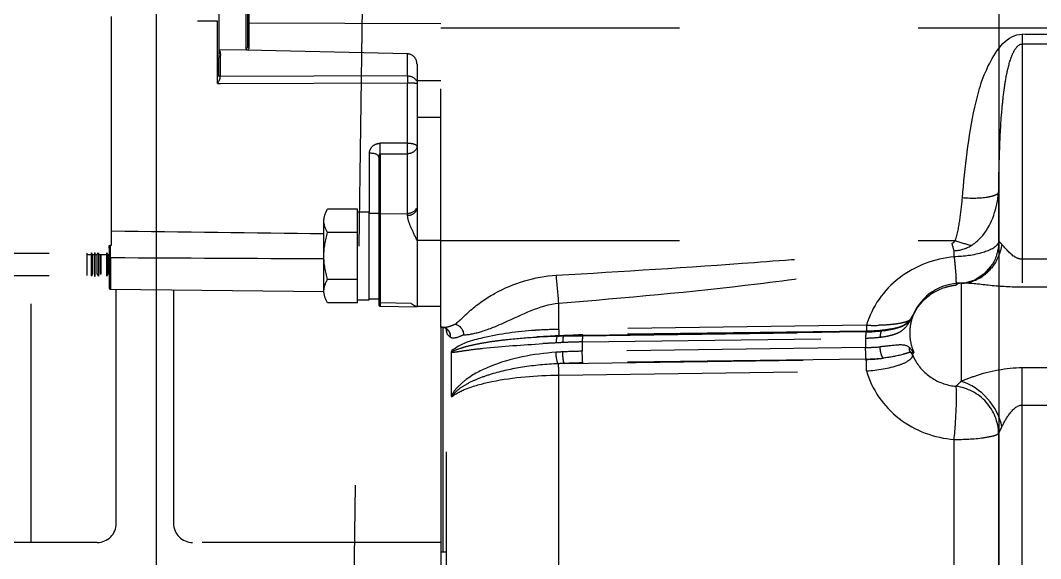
# Model space of a CAD drawing. Header units: millimetres. Extents: x 17886 to 18265, y -8727 to -7321.
# Drawn here: x 17938.202 to 17940.339, y -8659.116 to -8657.989 of the extents above; entities that cross this region are included whole.
import ezdxf

# ---------------------------------------------------------------- set-up
doc = ezdxf.new("R2010")
doc.units = ezdxf.units.MM
doc.linetypes.add('EPL_DASH', pattern=[1, 0.5, -0.5])
doc.layers.add('09__COSM', color=7, linetype='Continuous')
doc.layers.add('3884027_DKREDXF_CONTINUOUS_LINE', color=7, linetype='Continuous')
doc.layers.add('CRTANJE', color=4, linetype='Continuous', lineweight=30)

msp = doc.modelspace()

# ---------------------------------------------------------------- linework, layer by layer
at = {"color": 6}
msp.add_lwpolyline([(17930.85199, -8646.50357), (17940.25199, -8646.50357), (17940.25199, -8663.90357), (17930.85199, -8663.90357)], close=True, dxfattribs=at)
at = {"layer": '09__COSM', "color": 2, "linetype": 'EPL_DASH'}
msp.add_line((17938.89657, -8659.4622), (17938.94041, -8656.54294), dxfattribs=at)
at = {"layer": '3884027_DKREDXF_CONTINUOUS_LINE', "color": 6, "linetype": 'EPL_DASH'}
for p, q in [((17939.08297, -8658.63255), (17939.08297, -8656.32057)), ((17938.67777, -8657.92451), (17938.67777, -8658.04566)), ((17938.61797, -8657.93417), (17938.61797, -8658.06701)), ((17938.6748, -8658.04796), (17938.6748, -8657.92681)), ((17938.39297, -8658.46018), (17938.39297, -8657.98105)), ((17939.08297, -8657.99671), (17938.68072, -8657.99489)), ((17939.08297, -8658.00493), (17940.40297, -8658.00493)), ((17938.67683, -8658.05122), (17938.61797, -8658.05073)), ((17939.01314, -8658.05929), (17938.67625, -8658.05148)), ((17940.30081, -8658.03855), (17940.30081, -8658.54798)), ((17939.01314, -8658.10529), (17939.01314, -8658.05929)), ((17939.03297, -8658.08083), (17939.03297, -8658.38268)), ((17938.62094, -8658.10428), (17938.62094, -8658.10658)), ((17939.01314, -8658.10529), (17938.62094, -8658.10658)), ((17939.03297, -8658.11504), (17939.08297, -8658.11527)), ((17938.615, -8658.12148), (17938.61799, -8658.12147)), ((17938.61799, -8658.12147), (17938.62098, -8658.12146)), ((17938.62098, -8658.12146), (17939.01332, -8658.12017)), ((17939.01332, -8658.24619), (17939.01332, -8658.1202)), ((17939.04964, -8658.19238), (17939.03297, -8658.1923)), ((17939.08297, -8658.19253), (17939.04964, -8658.19238)), ((17939.01332, -8658.24619), (17938.95592, -8658.24647)), ((17938.93332, -8658.39057), (17938.93332, -8658.26749)), ((17938.95297, -8658.27557), (17938.95297, -8658.5846)), ((17938.95592, -8658.26875), (17939.01332, -8658.26844)), ((17938.95592, -8658.26875), (17938.95592, -8658.58761)), ((17939.01332, -8658.39727), (17939.01332, -8658.26844)), ((17940.25153, -8658.35001), (17940.25153, -8658.45401)), ((17938.90797, -8658.38442), (17938.84556, -8658.38442)), ((17938.90797, -8658.43157), (17938.90797, -8658.39057)), ((17938.93297, -8658.39057), (17938.90797, -8658.39057)), ((17938.93297, -8658.39257), (17938.95297, -8658.39257)), ((17938.95444, -8658.39442), (17938.95592, -8658.3941)), ((17938.95592, -8658.3941), (17939.01332, -8658.39333)), ((17938.83797, -8658.55618), (17938.83797, -8658.40896)), ((17938.90797, -8658.43349), (17938.84556, -8658.43349)), ((17938.90797, -8658.53164), (17938.90797, -8658.43349)), ((17938.39094, -8658.48649), (17938.39092, -8658.46018)), ((17939.03297, -8658.44923), (17939.03297, -8658.58895)), ((17939.03297, -8658.44923), (17939.08297, -8658.44946)), ((17939.08297, -8658.45043), (17940.16035, -8658.45043)), ((17937.76222, -8658.47674), (17938.34222, -8658.47674)), ((17938.34222, -8658.47957), (17938.35101, -8658.47957)), ((17938.35322, -8658.47957), (17938.35101, -8658.47573)), ((17938.35322, -8658.47957), (17938.35744, -8658.47957)), ((17938.35744, -8658.47573), (17938.35901, -8658.47573)), ((17938.35901, -8658.47957), (17938.36322, -8658.47957)), ((17938.36322, -8658.47957), (17938.36544, -8658.47573)), ((17938.36544, -8658.47957), (17938.38301, -8658.47957)), ((17938.38522, -8658.47957), (17938.38301, -8658.47573)), ((17938.38522, -8658.47957), (17938.38797, -8658.47957)), ((17938.38797, -8658.46643), (17938.38797, -8658.48008)), ((17940.1582, -8658.4841), (17940.15822, -8658.47158)), ((17938.38839, -8658.48688), (17938.38797, -8658.48728)), ((17938.38797, -8658.48697), (17938.38797, -8658.54927)), ((17938.39094, -8658.48649), (17938.39094, -8658.55227)), ((17938.39291, -8658.4865), (17938.39094, -8658.48649)), ((17940.23834, -8658.49996), (17940.2215, -8658.51996)), ((17940.23849, -8658.49971), (17940.23834, -8658.49996)), ((17940.40297, -8658.48935), (17940.30081, -8658.48935)), ((17937.76222, -8658.52374), (17938.34222, -8658.52374)), ((17938.22495, -8659.08257), (17938.22495, -8658.52374)), ((17938.35322, -8658.52091), (17938.35101, -8658.52474)), ((17938.36322, -8658.52091), (17938.36544, -8658.52474)), ((17938.37122, -8658.52091), (17938.36922, -8658.52091)), ((17938.38522, -8658.52091), (17938.38301, -8658.52474)), ((17938.35744, -8658.52474), (17938.35901, -8658.52474)), ((17938.90797, -8658.53164), (17938.84556, -8658.53164)), ((17938.90797, -8658.57446), (17938.90797, -8658.53337)), ((17940.17431, -8658.53951), (17940.17297, -8658.53952)), ((17940.17297, -8658.53952), (17940.17297, -8658.74516)), ((17940.17399, -8658.53952), (17940.17297, -8658.53952)), ((17940.17431, -8658.53951), (17940.17414, -8658.53952)), ((17940.18302, -8658.53869), (17940.17431, -8658.53951)), ((17938.39094, -8658.55227), (17938.83796, -8658.55695)), ((17938.40297, -8659.04257), (17938.40297, -8658.55227)), ((17938.52297, -8658.55365), (17938.52297, -8659.04257)), ((17940.40297, -8658.54798), (17940.30081, -8658.54798)), ((17938.90797, -8658.58072), (17938.84556, -8658.58072)), ((17938.93297, -8658.57257), (17938.95297, -8658.57257)), ((17938.95336, -8658.57953), (17938.95297, -8658.57814)), ((17939.02049, -8658.58201), (17938.95592, -8658.58095)), ((17938.95592, -8658.58761), (17939.03297, -8658.58895)), ((17939.08297, -8658.58808), (17939.03297, -8658.58895)), ((17939.08297, -8658.58764), (17939.03298, -8658.58851)), ((17939.32999, -8658.63634), (17939.32999, -8658.58123)), ((17940.07096, -8658.60848), (17940.0716, -8658.60724)), ((17940.0716, -8658.60724), (17940.07232, -8658.60586)), ((17939.08934, -8658.63257), (17939.083, -8658.63121)), ((17939.97479, -8658.62758), (17939.32999, -8658.63634)), ((17940.03266, -8658.63536), (17940.04884, -8658.63025)), ((17940.05211, -8658.62799), (17940.04329, -8658.63148)), ((17940.05858, -8658.62411), (17940.05211, -8658.62799)), ((17940.06334, -8658.61961), (17940.05858, -8658.62411)), ((17940.06563, -8658.61649), (17940.06334, -8658.61961)), ((17940.06674, -8658.61478), (17940.06558, -8658.61657)), ((17940.06564, -8658.61649), (17940.06558, -8658.61657)), ((17939.08297, -8658.6339), (17939.08297, -8659.20257)), ((17939.08941, -8658.63257), (17939.08299, -8658.63257)), ((17939.09195, -8658.63317), (17939.09301, -8658.63368)), ((17939.09495, -8658.63879), (17939.09498, -8658.63978)), ((17939.09497, -8659.39254), (17939.09497, -8658.6395)), ((17939.30064, -8658.6513), (17939.28329, -8658.65232)), ((17939.32259, -8658.65008), (17939.30064, -8658.6513)), ((17939.328, -8658.6498), (17939.32259, -8658.65008)), ((17939.34095, -8658.64912), (17939.328, -8658.6498)), ((17939.329, -8658.6502), (17939.328, -8658.6498)), ((17939.32922, -8658.65063), (17939.329, -8658.6502)), ((17939.32922, -8658.65063), (17939.97402, -8658.64189)), ((17939.3471, -8658.64883), (17939.34095, -8658.64912)), ((17939.34194, -8658.64978), (17939.34095, -8658.64912)), ((17939.38006, -8658.64926), (17939.34194, -8658.64978)), ((17939.97363, -8658.63984), (17939.38004, -8658.64789)), ((17939.38032, -8658.64857), (17939.38004, -8658.64789)), ((17939.97374, -8658.64121), (17939.38006, -8658.64926)), ((17939.38032, -8658.64857), (17939.9739, -8658.64051)), ((17939.9739, -8658.64052), (17939.97363, -8658.63984)), ((17939.97402, -8658.64189), (17939.97374, -8658.64121)), ((17939.97402, -8658.64188), (17939.98564, -8658.64153)), ((17939.98564, -8658.64153), (17940.00216, -8658.64007)), ((17940.0084, -8658.63794), (17940.00286, -8658.63844)), ((17940.01894, -8658.6367), (17940.0084, -8658.63794)), ((17940.01036, -8658.63853), (17940.0084, -8658.63794)), ((17940.01133, -8658.63926), (17940.03266, -8658.63536)), ((17940.03214, -8658.63441), (17940.01894, -8658.6367)), ((17940.04329, -8658.63148), (17940.03214, -8658.63441)), ((17939.37927, -8658.66261), (17939.97286, -8658.65456)), ((17939.37927, -8658.66261), (17939.37927, -8658.68214)), ((17939.1055, -8658.77704), (17939.1055, -8658.68258)), ((17939.97286, -8658.67409), (17939.37927, -8658.68214)), ((17939.34194, -8658.70773), (17939.97374, -8658.69916)), ((17939.9739, -8658.69847), (17939.38032, -8658.70652)), ((17940.30081, -8659.14199), (17940.30081, -8658.71629)), ((17940.30081, -8658.71629), (17940.40297, -8658.71629)), ((17939.32999, -8658.73186), (17939.97479, -8658.72312)), ((17939.32999, -8659.13343), (17939.32999, -8658.73186)), ((17940.30082, -8658.79491), (17940.40297, -8658.79491)), ((17940.25153, -8658.85429), (17940.25153, -8659.13764)), ((17940.1582, -8659.13564), (17940.1582, -8658.86689)), ((17938.36297, -8659.08257), (17938.12264, -8659.08257)), ((17939.08297, -8659.08257), (17938.56297, -8659.08257)), ((17939.09497, -8659.10257), (17939.08297, -8659.10257))]:
    msp.add_line(p, q, dxfattribs=at)
at = {"layer": '3884027_DKREDXF_CONTINUOUS_LINE', "color": 7, "linetype": 'EPL_DASH'}
for p, q in [((17938.68072, -8657.96313), (17938.68072, -8658.04907)), ((17938.61502, -8657.99096), (17938.57277, -8657.99072)), ((17938.61502, -8658.12144), (17938.61502, -8657.99096)), ((17938.67501, -8658.04907), (17938.6748, -8658.04796)), ((17938.67735, -8658.04683), (17938.67777, -8658.04566)), ((17938.67937, -8658.05011), (17938.68072, -8658.04907)), ((17938.61797, -8658.10645), (17938.61797, -8658.06701)), ((17938.61839, -8658.10545), (17938.61797, -8658.10428)), ((17938.62094, -8658.10847), (17938.62094, -8658.10659)), ((17938.90797, -8658.39057), (17938.90797, -8658.38442)), ((17938.93297, -8658.57457), (17938.93297, -8658.39057)), ((17938.90797, -8658.43349), (17938.90797, -8658.43157)), ((17938.39092, -8658.46018), (17938.39297, -8658.46021)), ((17938.34222, -8658.52374), (17938.34222, -8658.47674)), ((17938.35101, -8658.52474), (17938.35101, -8658.47573)), ((17938.35322, -8658.47957), (17938.35322, -8658.52091)), ((17938.35744, -8658.47573), (17938.35744, -8658.52474)), ((17938.35901, -8658.52474), (17938.35901, -8658.47573)), ((17938.36322, -8658.52091), (17938.36322, -8658.47957)), ((17938.36544, -8658.47573), (17938.36544, -8658.52474)), ((17938.36922, -8658.47957), (17938.36922, -8658.52091)), ((17938.37122, -8658.52091), (17938.37122, -8658.47957)), ((17938.38301, -8658.52474), (17938.38301, -8658.47573)), ((17938.38522, -8658.47957), (17938.38522, -8658.52091)), ((17938.38797, -8658.46643), (17938.38797, -8658.46196)), ((17938.38797, -8658.48697), (17938.38797, -8658.48008)), ((17938.90797, -8658.53337), (17938.90797, -8658.53164)), ((17938.90797, -8658.58072), (17938.90797, -8658.57457)), ((17939.08797, -8659.10257), (17939.08797, -8658.6339))]:
    msp.add_line(p, q, dxfattribs=at)
for points in [[(17938.6748, -8658.04796), (17938.67625, -8658.04766), (17938.67735, -8658.04683)], [(17938.67683, -8658.05122), (17938.6756, -8658.05007), (17938.67501, -8658.04907)], [(17938.67625, -8658.05148), (17938.67792, -8658.05072), (17938.67937, -8658.05011)], [(17938.615, -8658.12148), (17938.61606, -8658.11972), (17938.61705, -8658.11805), (17938.61797, -8658.11643)], [(17938.62094, -8658.10658), (17938.61948, -8658.10628), (17938.61839, -8658.10545)], [(17938.38797, -8658.46196), (17938.38822, -8658.46127), (17938.38888, -8658.46071), (17938.38982, -8658.46034), (17938.39092, -8658.4602)]]:
    msp.add_lwpolyline(points, dxfattribs=at)
at = {"layer": '3884027_DKREDXF_CONTINUOUS_LINE', "color": 6, "linetype": 'EPL_DASH'}
for points in [[(17938.95297, -8658.39639), (17938.95336, -8658.39526), (17938.95444, -8658.39442)], [(17938.39094, -8658.48649), (17938.38948, -8658.48659), (17938.38839, -8658.48688)], [(17940.2215, -8658.51996), (17940.20152, -8658.53293), (17940.18302, -8658.53869)], [(17938.95592, -8658.58095), (17938.95444, -8658.58056), (17938.95336, -8658.57953)], [(17940.07163, -8658.6066), (17940.06998, -8658.60944), (17940.06674, -8658.61478)], [(17939.08934, -8658.63257), (17939.08956, -8658.63258), (17939.09195, -8658.63317)], [(17939.09335, -8658.63395), (17939.09388, -8658.63471), (17939.09495, -8658.63879)], [(17939.28329, -8658.65232), (17939.2898, -8658.65195), (17939.32389, -8658.65081)], [(17939.38004, -8658.64789), (17939.37234, -8658.64802), (17939.3471, -8658.64883)], [(17940.00286, -8658.63844), (17939.97785, -8658.63976), (17939.97363, -8658.63984)]]:
    msp.add_lwpolyline(points, dxfattribs=at)
for centre, radius, start, end in [((17941.17264, -8658.02845), 0.87189, 179.33608, 180.66392), ((17940.00247, -8684.68712), 26.67044, 89.139578, 89.359058), ((17940.00557, -8625.76729), 32.27262, 270.524182, 270.705557), ((17949.70341, -8658.09081), 11.08247, 179.929619, 180.069644), ((17938.10457, -8658.25809), 0.85143, 359.59315, 0.78248), ((17938.54286, -8658.26128), 0.41313, 358.96324, 359.60306), ((17940.16201, -8658.4534), 0.08941, 323.95455, 328.63147), ((17937.20527, -8658.74201), 2.1308, 4.32734, 5.90482), ((17940.17297, -8658.64952), 0.11, 90, 156.44983), ((17940.1746, -8658.66074), 0.11746, 95.91346, 102.36508), ((17939.57202, -8658.57819), 0.59231, 3.55018, 4.74091), ((17940.1732, -8658.46377), 0.07575, 270.83823, 280.83944), ((17940.17001, -8658.45632), 0.08391, 301.39477, 305.4052), ((17938.39097, -8658.54927), 0.003, 179.99793, 269.39998), ((17940.17445, -8658.66006), 0.11677, 102.36652, 108.27747), ((17938.95597, -8658.58461), 0.003, 179.99925, 268.99999), ((17940.16746, -8658.65053), 0.10474, 141.80394, 154.47056), ((17940.16919, -8658.65191), 0.10695, 135.23031, 141.79823), ((17938.64739, -8657.86899), 1.60417, 332.34085, 332.54998), ((17940.16667, -8658.64379), 0.10142, 156.26894, 163.06611), ((17941.20313, -8659.19525), 1.27519, 152.32471, 152.47094), ((17939.99068, -8658.17905), 0.44882, 267.97142, 271.24219), ((17939.81511, -8658.48317), 0.28478, 331.00142, 331.68724), ((17940.1665, -8658.64371), 0.10123, 169.10882, 174.55025), ((17939.65028, -8658.39456), 0.47192, 331.70842, 332.33603), ((17940.16643, -8658.64371), 0.10116, 163.07297, 169.10493), ((17939.08939, -8658.61161), 0.02096, 269.87828, 271.45905), ((17939.08853, -8658.60126), 0.03135, 277.09235, 278.64012), ((17939.07504, -8658.63983), 0.01993, 10.8488, 17.77133), ((17939.07531, -8658.63979), 0.01966, 0.04423, 10.88093), ((17939.33918, -8659.51577), 0.87942, 93.68502, 93.85522), ((17939.3422, -8659.56714), 0.93088, 90.90782, 93.66687), ((17939.37672, -8660.19983), 1.55033, 93.18666, 93.45498), ((17939.38506, -8660.3577), 1.70842, 91.88031, 93.17153), ((17939.34289, -8659.59207), 0.95581, 90.77322, 90.9257), ((17939.39401, -8659.69436), 1.04588, 91.80997, 92.85328), ((17939.39486, -8659.71997), 1.0715, 90.77785, 91.81251), ((17940.24874, -8658.6543), 0.27588, 178.60777, 180.05319), ((17939.96956, -8658.32302), 0.31821, 270.75356, 274.15643), ((17939.96785, -8658.18768), 0.45288, 270.7661, 273.09913), ((17939.96663, -8658.32877), 0.32581, 273.80446, 276.45515), ((17939.96987, -8658.22375), 0.41675, 273.09012, 275.31909), ((17939.97312, -8658.36999), 0.27111, 274.12481, 277.51372), ((17939.97236, -8658.25191), 0.38848, 275.3388, 275.61368), ((17939.97753, -8658.4053), 0.23553, 277.57329, 278.01108), ((17940.16678, -8658.64373), 0.10152, 174.55428, 179.99956), ((17939.60388, -8663.8887), 5.23154, 93.06289, 93.36846), ((17939.5391, -8662.63454), 3.97571, 92.89717, 93.09645), ((17939.39394, -8659.78128), 1.11877, 91.80843, 92.85827), ((17939.39481, -8659.80832), 1.14582, 90.77697, 91.80892), ((17940.14715, -8658.66436), 0.17457, 176.78187, 179.98743), ((17940.14752, -8658.66428), 0.17494, 180.01309, 183.21405), ((17939.9643, -8658.29522), 0.35944, 271.36451, 273.81993), ((17939.97209, -8658.29102), 0.38307, 270.1146, 274.66642), ((17939.36897, -8659.31042), 0.62774, 92.81403, 94.07671), ((17939.3945, -8659.81698), 1.13494, 90.76881, 92.84552), ((17940.16852, -8658.64879), 0.10565, 203.22274, 205.23424), ((17940.16896, -8658.64858), 0.10613, 205.23668, 209.76749), ((17940.1689, -8658.64334), 0.10368, 202.35116, 203.51456), ((17939.37812, -8659.86251), 1.15534, 91.79437, 92.43671), ((17939.39455, -8659.76513), 1.0587, 90.77036, 92.84821), ((17939.96858, -8658.26569), 0.43281, 270.70509, 275.53922), ((17938.36297, -8659.04257), 0.04, 270, 0), ((17938.56297, -8659.04257), 0.04, 180, 270)]:
    msp.add_arc(centre, radius, start, end, dxfattribs=at)
at = {"layer": '3884027_DKREDXF_CONTINUOUS_LINE', "color": 7, "linetype": 'EPL_DASH'}
for centre, radius, start, end in [((17940.15214, -8658.65237), 0.09262, 151.60885, 153.33189), ((17940.14458, -8658.6483), 0.08403, 150.25026, 151.59865), ((17940.14203, -8658.64685), 0.08109, 149.44414, 150.24442), ((17940.14003, -8658.64566), 0.07877, 147.19122, 149.45053), ((17940.17604, -8658.66426), 0.11931, 153.37944, 155.31125), ((17939.08394, -8658.64981), 0.01851, 60.64997, 67.08251), ((17939.08381, -8658.65005), 0.01878, 48.31126, 60.6447), ((17939.08355, -8658.64994), 0.01883, 47.50893, 58.47855), ((17939.08383, -8658.65003), 0.01875, 42.23942, 48.31944), ((17940.05361, -8658.6982), 0.01944, 33.63562, 43.80642), ((17940.05388, -8658.69804), 0.01912, 23.39551, 33.6935)]:
    msp.add_arc(centre, radius, start, end, dxfattribs=at)
for centre, start_param, end_param in [((17938.90797, -8658.48257), 4.712389, 4.7613215), ((17938.93297, -8658.48257), -1.5952553, -1.5707963)]:
    msp.add_ellipse(centre, major_axis=(0.51111, 0), ratio=0.18, start_param=start_param, end_param=end_param, dxfattribs=at)
at = {"layer": '3884027_DKREDXF_CONTINUOUS_LINE', "color": 6, "linetype": 'EPL_DASH'}
for points, knots in [([(17940.17554, -8658.36109), (17940.18066, -8658.29737), (17940.19223, -8658.19919), (17940.22384, -8658.08317), (17940.27, -8658.01804), (17940.30081, -8658.01835)], [0, 0, 0, 0, 0.5044346, 0.7568387, 1, 1, 1, 1]), ([(17938.61797, -8658.05073), (17938.62136, -8658.05366), (17938.62075, -8658.06441), (17938.62095, -8658.07274), (17938.62094, -8658.0772)], [0, 0, 0, 0, 0.5008737, 1, 1, 1, 1]), ([(17940.25153, -8658.35001), (17940.25188, -8658.32294), (17940.25293, -8658.26902), (17940.25607, -8658.2018), (17940.26101, -8658.14837), (17940.26648, -8658.10884), (17940.27423, -8658.07562), (17940.28356, -8658.05158), (17940.294, -8658.03867), (17940.30081, -8658.03855)], [0, 0, 0, 0, 0.2516589, 0.5014539, 0.6257822, 0.7498791, 0.8740397, 0.936607, 1, 1, 1, 1]), ([(17939.03297, -8658.08083), (17939.03297, -8658.07561), (17939.02921, -8658.06466), (17939.01846, -8658.0594), (17939.01314, -8658.05929)], [0, 0, 0, 0, 0.4952309, 1, 1, 1, 1]), ([(17939.01332, -8658.1202), (17939.0154, -8658.1202), (17939.02171, -8658.12026), (17939.02804, -8658.12019), (17939.03226, -8658.12052)], [0, 0, 0, 0, 0.3291189, 1, 1, 1, 1]), ([(17938.93332, -8658.26749), (17938.93332, -8658.26212), (17938.93857, -8658.2507), (17938.95017, -8658.24649), (17938.95592, -8658.24647)], [0, 0, 0, 0, 0.483268, 1, 1, 1, 1]), ([(17939.01332, -8658.26844), (17939.01335, -8658.26691), (17939.01343, -8658.2595), (17939.0134, -8658.25208), (17939.01332, -8658.24619)], [0, 0, 0, 0, 0.2058271, 1, 1, 1, 1]), ([(17939.01332, -8658.24619), (17939.01797, -8658.24621), (17939.02426, -8658.24665), (17939.03297, -8658.25059), (17939.03297, -8658.25314)], [0, 0, 0, 0, 0.6462191, 1, 1, 1, 1]), ([(17938.95297, -8658.27557), (17938.95297, -8658.27446), (17938.94854, -8658.26761), (17938.93962, -8658.26753), (17938.93332, -8658.26749)], [0, 0, 0, 0, 0.1499706, 1, 1, 1, 1]), ([(17939.03297, -8658.25314), (17939.03297, -8658.25932), (17939.02436, -8658.26719), (17939.01585, -8658.26841), (17939.01332, -8658.26844)], [0, 0, 0, 0, 0.7094339, 1, 1, 1, 1]), ([(17940.25153, -8658.35001), (17940.24951, -8658.353), (17940.24025, -8658.35741), (17940.21504, -8658.36251), (17940.19207, -8658.36236), (17940.17554, -8658.36109)], [0, 0, 0, 0, 0.1385129, 0.3645933, 1, 1, 1, 1]), ([(17940.19393, -8658.46081), (17940.20307, -8658.45515), (17940.23532, -8658.42602), (17940.24814, -8658.38166), (17940.25153, -8658.35001)], [0, 0, 0, 0, 0.2525278, 1, 1, 1, 1]), ([(17940.16035, -8658.45043), (17940.1659, -8658.43636), (17940.17064, -8658.40609), (17940.17432, -8658.37617), (17940.17554, -8658.36109)], [0, 0, 0, 0, 0.4998709, 1, 1, 1, 1]), ([(17938.84284, -8658.38956), (17938.84326, -8658.38869), (17938.84413, -8658.38696), (17938.84507, -8658.38526), (17938.84556, -8658.38442)], [0, 0, 0, 0, 0.4964657, 1, 1, 1, 1]), ([(17939.01332, -8658.39727), (17939.01582, -8658.39724), (17939.02418, -8658.39633), (17939.03297, -8658.38874), (17939.03297, -8658.38268)], [0, 0, 0, 0, 0.292623, 1, 1, 1, 1]), ([(17939.03297, -8658.44923), (17939.02852, -8658.44018), (17939.02064, -8658.42364), (17939.01337, -8658.40577), (17939.01332, -8658.39727)], [0, 0, 0, 0, 0.5426425, 1, 1, 1, 1]), ([(17939.32476, -8658.5228), (17939.4632, -8658.51484), (17939.67082, -8658.50169), (17939.94724, -8658.48005), (17940.08541, -8658.4667), (17940.15387, -8658.45579)], [0, 0, 0, 0, 0.5000133, 0.7500361, 1, 1, 1, 1]), ([(17940.25153, -8658.45401), (17940.24607, -8658.46557), (17940.21049, -8658.47988), (17940.17883, -8658.48371), (17940.1582, -8658.4841)], [0, 0, 0, 0, 0.3827135, 1, 1, 1, 1]), ([(17940.30081, -8658.48935), (17940.29547, -8658.48935), (17940.27771, -8658.48245), (17940.26676, -8658.46752), (17940.2582, -8658.4582)], [0, 0, 0, 0, 0.2971345, 1, 1, 1, 1]), ([(17939.32999, -8658.58123), (17939.4689, -8658.56997), (17939.67726, -8658.55141), (17939.95336, -8658.51375), (17940.09084, -8658.48924), (17940.15822, -8658.47158)], [0, 0, 0, 0, 0.5000078, 0.7500689, 1, 1, 1, 1]), ([(17940.1582, -8658.4841), (17940.11725, -8658.48816), (17940.03656, -8658.51754), (17939.98564, -8658.58903), (17939.97479, -8658.62758)], [0, 0, 0, 0, 0.5068028, 1, 1, 1, 1]), ([(17940.1582, -8658.4841), (17940.1587, -8658.48846), (17940.16015, -8658.5035), (17940.16143, -8658.51855), (17940.16231, -8658.52923)], [0, 0, 0, 0, 0.2903004, 1, 1, 1, 1]), ([(17939.11336, -8658.62549), (17939.12432, -8658.61607), (17939.14878, -8658.59104), (17939.21472, -8658.54538), (17939.27993, -8658.52538), (17939.32476, -8658.5228)], [0, 0, 0, 0, 0.1811219, 0.4372529, 1, 1, 1, 1]), ([(17940.16715, -8658.54042), (17940.16617, -8658.54075), (17940.16437, -8658.54163), (17940.16298, -8658.5431), (17940.16249, -8658.5439)], [0, 0, 0, 0, 0.5254854, 1, 1, 1, 1]), ([(17940.17297, -8658.53952), (17940.17192, -8658.53953), (17940.16995, -8658.53967), (17940.16802, -8658.54011), (17940.16715, -8658.54042)], [0, 0, 0, 0, 0.5311179, 1, 1, 1, 1]), ([(17940.30081, -8658.54798), (17940.27837, -8658.54797), (17940.236, -8658.54539), (17940.19385, -8658.53953), (17940.17389, -8658.53952)], [0, 0, 0, 0, 0.52932, 1, 1, 1, 1]), ([(17939.13051, -8658.64764), (17939.14331, -8658.6474), (17939.17309, -8658.64027), (17939.23762, -8658.61364), (17939.29009, -8658.5855), (17939.32999, -8658.58123)], [0, 0, 0, 0, 0.1822996, 0.4285966, 1, 1, 1, 1]), ([(17939.09956, -8658.63078), (17939.09848, -8658.63111), (17939.09639, -8658.63167), (17939.09426, -8658.6321), (17939.09324, -8658.63225)], [0, 0, 0, 0, 0.5229615, 1, 1, 1, 1]), ([(17939.97479, -8658.62758), (17939.97479, -8658.62888), (17939.97475, -8658.63304), (17939.97469, -8658.6372), (17939.97442, -8658.64004)], [0, 0, 0, 0, 0.3131687, 1, 1, 1, 1]), ([(17940.06541, -8658.61645), (17940.06518, -8658.61675), (17940.0648, -8658.61742), (17940.06464, -8658.61818), (17940.06463, -8658.61856)], [0, 0, 0, 0, 0.4930523, 1, 1, 1, 1]), ([(17940.06463, -8658.61856), (17940.06463, -8658.61875), (17940.06465, -8658.61915), (17940.06473, -8658.61955), (17940.06479, -8658.61975)], [0, 0, 0, 0, 0.4781422, 1, 1, 1, 1]), ([(17940.06479, -8658.61975), (17940.06486, -8658.61997), (17940.06503, -8658.62044), (17940.06525, -8658.62089), (17940.06538, -8658.62112)], [0, 0, 0, 0, 0.4703105, 1, 1, 1, 1]), ([(17940.06764, -8658.61442), (17940.06724, -8658.61471), (17940.06647, -8658.6153), (17940.06577, -8658.61599), (17940.06547, -8658.61637)], [0, 0, 0, 0, 0.5030886, 1, 1, 1, 1]), ([(17939.0924, -8658.63237), (17939.09198, -8658.63242), (17939.09116, -8658.63251), (17939.09033, -8658.63255), (17939.08992, -8658.63256)], [0, 0, 0, 0, 0.5109152, 1, 1, 1, 1]), ([(17939.13051, -8658.64764), (17939.12755, -8658.64913), (17939.11928, -8658.65303), (17939.10773, -8658.65627), (17939.1026, -8658.65264)], [0, 0, 0, 0, 0.3451696, 1, 1, 1, 1]), ([(17939.28005, -8658.63834), (17939.24337, -8658.64081), (17939.18445, -8658.6489), (17939.12359, -8658.66624), (17939.10559, -8658.68152)], [0, 0, 0, 0, 0.6089827, 1, 1, 1, 1]), ([(17939.10559, -8658.68152), (17939.10579, -8658.68318), (17939.11194, -8658.67971), (17939.11861, -8658.67768), (17939.13271, -8658.6727), (17939.15056, -8658.66847), (17939.17224, -8658.66415), (17939.19664, -8658.6604), (17939.23395, -8658.65586), (17939.26315, -8658.65354), (17939.28329, -8658.65232)], [0, 0, 0, 0, 0.0278225, 0.0635876, 0.1497878, 0.2545032, 0.3763885, 0.513868, 0.6650685, 1, 1, 1, 1]), ([(17939.32672, -8658.65071), (17939.32629, -8658.65134), (17939.32561, -8658.65308), (17939.32522, -8658.65488), (17939.32504, -8658.65594)], [0, 0, 0, 0, 0.4139272, 1, 1, 1, 1]), ([(17939.328, -8658.6498), (17939.32776, -8658.64982), (17939.32724, -8658.65004), (17939.32689, -8658.65046), (17939.32672, -8658.65071)], [0, 0, 0, 0, 0.4363468, 1, 1, 1, 1]), ([(17939.32938, -8658.65037), (17939.32936, -8658.65043), (17939.32933, -8658.65053), (17939.32925, -8658.65063), (17939.32922, -8658.65063)], [0, 0, 0, 0, 0.6704238, 1, 1, 1, 1]), ([(17939.32999, -8658.63634), (17939.32999, -8658.6379), (17939.3299, -8658.64244), (17939.32999, -8658.64703), (17939.32946, -8658.64997)], [0, 0, 0, 0, 0.3416309, 1, 1, 1, 1]), ([(17939.34095, -8658.64912), (17939.34074, -8658.64913), (17939.34027, -8658.64942), (17939.34002, -8658.64986), (17939.33988, -8658.65013)], [0, 0, 0, 0, 0.4048337, 1, 1, 1, 1]), ([(17939.37965, -8658.6497), (17939.37958, -8658.65044), (17939.37931, -8658.65474), (17939.37927, -8658.65905), (17939.37927, -8658.66261)], [0, 0, 0, 0, 0.173579, 1, 1, 1, 1]), ([(17939.38004, -8658.64789), (17939.37988, -8658.64789), (17939.37981, -8658.6488), (17939.37969, -8658.64925), (17939.37965, -8658.6497)], [0, 0, 0, 0, 0.2694975, 1, 1, 1, 1]), ([(17939.97324, -8658.64164), (17939.97316, -8658.64248), (17939.97304, -8658.64447), (17939.97297, -8658.64645), (17939.97294, -8658.6476)], [0, 0, 0, 0, 0.4235567, 1, 1, 1, 1]), ([(17939.97363, -8658.63984), (17939.97347, -8658.63984), (17939.9734, -8658.64075), (17939.97328, -8658.64119), (17939.97324, -8658.64164)], [0, 0, 0, 0, 0.2694861, 1, 1, 1, 1]), ([(17939.97414, -8658.64173), (17939.97412, -8658.64177), (17939.9741, -8658.64183), (17939.97404, -8658.64188), (17939.97402, -8658.64188)], [0, 0, 0, 0, 0.6403456, 1, 1, 1, 1]), ([(17940.00617, -8658.63939), (17940.00566, -8658.64005), (17940.00363, -8658.64415), (17940.00329, -8658.64882), (17940.00326, -8658.65251)], [0, 0, 0, 0, 0.1828463, 1, 1, 1, 1]), ([(17940.0084, -8658.63794), (17940.00799, -8658.63798), (17940.00711, -8658.63833), (17940.00647, -8658.639), (17940.00617, -8658.63939)], [0, 0, 0, 0, 0.4558092, 1, 1, 1, 1]), ([(17939.14137, -8658.67947), (17939.15142, -8658.67814), (17939.20299, -8658.67219), (17939.2548, -8658.66865), (17939.29649, -8658.6662)], [0, 0, 0, 0, 0.195386, 1, 1, 1, 1]), ([(17940.06419, -8658.67426), (17940.05832, -8658.66848), (17940.03452, -8658.66876), (17940.01553, -8658.67181), (17940.00326, -8658.67282)], [0, 0, 0, 0, 0.4008557, 1, 1, 1, 1]), ([(17940.01036, -8658.69648), (17940.00756, -8658.69458), (17940.00452, -8658.68583), (17940.0033, -8658.6778), (17940.00326, -8658.67282)], [0, 0, 0, 0, 0.4044265, 1, 1, 1, 1]), ([(17939.1055, -8658.68258), (17939.10648, -8658.68453), (17939.1132, -8658.68355), (17939.12393, -8658.68204), (17939.13429, -8658.68041), (17939.14137, -8658.67947)], [0, 0, 0, 0, 0.180531, 0.4098212, 1, 1, 1, 1]), ([(17939.32435, -8658.68427), (17939.27687, -8658.68768), (17939.21062, -8658.69964), (17939.14313, -8658.73396), (17939.11814, -8658.75675), (17939.10685, -8658.7694), (17939.1055, -8658.77704)], [0, 0, 0, 0, 0.5808744, 0.8086728, 0.9053307, 1, 1, 1, 1]), ([(17939.329, -8658.70821), (17939.32818, -8658.70717), (17939.32516, -8658.69939), (17939.32442, -8658.69113), (17939.32435, -8658.68427)], [0, 0, 0, 0, 0.1617578, 1, 1, 1, 1]), ([(17939.34194, -8658.70773), (17939.34003, -8658.70517), (17939.33902, -8658.69647), (17939.33816, -8658.68848), (17939.33816, -8658.68344)], [0, 0, 0, 0, 0.3877902, 1, 1, 1, 1]), ([(17939.38032, -8658.70652), (17939.38009, -8658.70539), (17939.37945, -8658.69726), (17939.37927, -8658.68913), (17939.37927, -8658.68214)], [0, 0, 0, 0, 0.1415288, 1, 1, 1, 1]), ([(17939.9739, -8658.69847), (17939.97368, -8658.69734), (17939.97304, -8658.6892), (17939.97286, -8658.68107), (17939.97286, -8658.67409)], [0, 0, 0, 0, 0.1415206, 1, 1, 1, 1]), ([(17939.97479, -8658.72312), (17939.99783, -8658.72167), (17940.02951, -8658.71662), (17940.0609, -8658.70419), (17940.07143, -8658.69468), (17940.07143, -8658.69045)], [0, 0, 0, 0, 0.6578146, 0.879377, 1, 1, 1, 1]), ([(17940.05965, -8658.68614), (17940.05666, -8658.68702), (17940.04057, -8658.69186), (17940.02394, -8658.69487), (17940.01036, -8658.69648)], [0, 0, 0, 0, 0.1854975, 1, 1, 1, 1]), ([(17940.06727, -8658.67739), (17940.06676, -8658.67685), (17940.06575, -8658.6758), (17940.06471, -8658.67476), (17940.06419, -8658.67426)], [0, 0, 0, 0, 0.503679, 1, 1, 1, 1]), ([(17940.06461, -8658.67807), (17940.0646, -8658.67754), (17940.06471, -8658.6764), (17940.06509, -8658.67533), (17940.06535, -8658.67479)], [0, 0, 0, 0, 0.4723656, 1, 1, 1, 1]), ([(17939.329, -8658.70821), (17939.30389, -8658.70929), (17939.25643, -8658.71377), (17939.20024, -8658.72573), (17939.16158, -8658.73899), (17939.13839, -8658.74984), (17939.12152, -8658.76006), (17939.11186, -8658.76963), (17939.10593, -8658.77442), (17939.10559, -8658.77776)], [0, 0, 0, 0, 0.3144898, 0.5949914, 0.7168455, 0.8242381, 0.9166679, 0.9579324, 1, 1, 1, 1]), ([(17939.32999, -8658.73186), (17939.32999, -8658.72939), (17939.32982, -8658.72151), (17939.3299, -8658.71356), (17939.329, -8658.70821)], [0, 0, 0, 0, 0.3125056, 1, 1, 1, 1]), ([(17939.97479, -8658.72312), (17939.97479, -8658.72056), (17939.97459, -8658.71259), (17939.97482, -8658.70449), (17939.97374, -8658.69916)], [0, 0, 0, 0, 0.3194458, 1, 1, 1, 1]), ([(17940.07683, -8658.70127), (17940.08542, -8658.7163), (17940.11054, -8658.74261), (17940.14507, -8658.75401), (17940.16249, -8658.75543)], [0, 0, 0, 0, 0.4975055, 1, 1, 1, 1]), ([(17940.17297, -8658.74516), (17940.18221, -8658.74096), (17940.22309, -8658.72516), (17940.26712, -8658.71631), (17940.30081, -8658.71629)], [0, 0, 0, 0, 0.2315655, 1, 1, 1, 1]), ([(17939.10559, -8658.77776), (17939.11497, -8658.76965), (17939.14319, -8658.7567), (17939.21779, -8658.73747), (17939.2831, -8658.7325), (17939.32999, -8658.73186)], [0, 0, 0, 0, 0.1606884, 0.3924931, 1, 1, 1, 1]), ([(17939.97479, -8658.72312), (17939.98565, -8658.76199), (17940.03588, -8658.83415), (17940.11727, -8658.86373), (17940.1582, -8658.86689)], [0, 0, 0, 0, 0.4957176, 1, 1, 1, 1]), ([(17940.1582, -8658.86689), (17940.16067, -8658.84375), (17940.16287, -8658.80662), (17940.16369, -8658.76932), (17940.16249, -8658.75543)], [0, 0, 0, 0, 0.6254606, 1, 1, 1, 1]), ([(17940.16249, -8658.75543), (17940.163, -8658.75473), (17940.16618, -8658.751), (17940.16991, -8658.74779), (17940.17297, -8658.74516)], [0, 0, 0, 0, 0.176097, 1, 1, 1, 1]), ([(17940.25153, -8658.85429), (17940.25112, -8658.83081), (17940.23195, -8658.78261), (17940.18606, -8658.75852), (17940.16249, -8658.75543)], [0, 0, 0, 0, 0.4969484, 1, 1, 1, 1]), ([(17940.2582, -8658.84036), (17940.26284, -8658.83097), (17940.27251, -8658.81329), (17940.29004, -8658.79492), (17940.30082, -8658.79491)], [0, 0, 0, 0, 0.4926645, 1, 1, 1, 1]), ([(17940.25153, -8658.85429), (17940.2519, -8658.85341), (17940.25403, -8658.84872), (17940.25633, -8658.84411), (17940.2582, -8658.84036)], [0, 0, 0, 0, 0.1852071, 1, 1, 1, 1]), ([(17940.1582, -8658.86689), (17940.17864, -8658.86672), (17940.20656, -8658.86566), (17940.23723, -8658.86012), (17940.24851, -8658.85697), (17940.25153, -8658.85429)], [0, 0, 0, 0, 0.6467991, 0.8720409, 1, 1, 1, 1])]:
    msp.add_open_spline(points, degree=3, knots=knots, dxfattribs=at)
at = {"layer": '3884027_DKREDXF_CONTINUOUS_LINE', "color": 7, "linetype": 'EPL_DASH'}
for points, knots in [([(17938.61797, -8658.11643), (17938.61849, -8658.1155), (17938.61947, -8658.11368), (17938.62027, -8658.11177), (17938.62055, -8658.11081)], [0, 0, 0, 0, 0.5160808, 1, 1, 1, 1]), ([(17938.62055, -8658.11081), (17938.62067, -8658.11041), (17938.62086, -8658.10964), (17938.62094, -8658.10885), (17938.62094, -8658.10847)], [0, 0, 0, 0, 0.5182684, 1, 1, 1, 1]), ([(17940.07383, -8658.60298), (17940.07346, -8658.60341), (17940.0728, -8658.60428), (17940.07227, -8658.60524), (17940.07207, -8658.60572)], [0, 0, 0, 0, 0.521434, 1, 1, 1, 1]), ([(17940.06936, -8658.68468), (17940.06906, -8658.68469), (17940.06849, -8658.6847), (17940.06792, -8658.68473), (17940.06764, -8658.68475)], [0, 0, 0, 0, 0.5117472, 1, 1, 1, 1]), ([(17940.07383, -8658.68471), (17940.07303, -8658.68469), (17940.07154, -8658.68466), (17940.07005, -8658.68467), (17940.06936, -8658.68468)], [0, 0, 0, 0, 0.5318386, 1, 1, 1, 1]), ([(17940.07143, -8658.69045), (17940.07143, -8658.68983), (17940.07159, -8658.68855), (17940.07208, -8658.68736), (17940.07239, -8658.68678)], [0, 0, 0, 0, 0.4847567, 1, 1, 1, 1]), ([(17940.07239, -8658.68678), (17940.07258, -8658.68642), (17940.07303, -8658.68571), (17940.07354, -8658.68504), (17940.07383, -8658.68471)], [0, 0, 0, 0, 0.4832091, 1, 1, 1, 1])]:
    msp.add_open_spline(points, degree=3, knots=knots, dxfattribs=at)
at = {"layer": '3884027_DKREDXF_CONTINUOUS_LINE', "color": 6, "linetype": 'EPL_DASH'}
for points in [[(17939.01314, -8658.10529), (17939.02034, -8658.10534), (17939.02902, -8658.10935), (17939.03192, -8658.11593)], [(17939.01314, -8658.10529), (17939.01325, -8658.10978), (17939.01331, -8658.11428), (17939.01328, -8658.11878)], [(17938.95592, -8658.26875), (17938.95345, -8658.26864), (17938.95277, -8658.27312), (17938.95305, -8658.27557)], [(17938.83797, -8658.40896), (17938.83797, -8658.40229), (17938.83996, -8658.39557), (17938.84284, -8658.38956)], [(17939.01332, -8658.39333), (17939.02053, -8658.39324), (17939.02923, -8658.38913), (17939.03202, -8658.38249)], [(17939.03297, -8658.38268), (17939.03297, -8658.40487), (17939.03338, -8658.42705), (17939.03297, -8658.44923)], [(17938.84556, -8658.43349), (17938.84128, -8658.42608), (17938.83797, -8658.41752), (17938.83797, -8658.40896)], [(17938.83797, -8658.4363), (17938.68964, -8658.43443), (17938.5413, -8658.4327), (17938.39297, -8658.4308)], [(17938.83797, -8658.48257), (17938.83797, -8658.46602), (17938.84097, -8658.4494), (17938.84556, -8658.43349)], [(17940.15387, -8658.45579), (17940.15664, -8658.45535), (17940.15889, -8658.45282), (17940.16035, -8658.45043)], [(17940.1582, -8658.47158), (17940.15667, -8658.46636), (17940.15515, -8658.46113), (17940.15401, -8658.45581)], [(17940.19393, -8658.46081), (17940.18253, -8658.45812), (17940.17132, -8658.45455), (17940.16035, -8658.45043)], [(17940.2582, -8658.4582), (17940.25536, -8658.47574), (17940.24809, -8658.49321), (17940.23705, -8658.50713)], [(17940.25153, -8658.45401), (17940.25125, -8658.46985), (17940.2467, -8658.48615), (17940.2385, -8658.4997)], [(17940.2582, -8658.4582), (17940.25642, -8658.45628), (17940.25368, -8658.4525), (17940.25153, -8658.45401)], [(17940.15822, -8658.47158), (17940.17063, -8658.47079), (17940.18336, -8658.46735), (17940.19393, -8658.46081)], [(17938.83794, -8658.48882), (17938.6896, -8658.48805), (17938.54126, -8658.48728), (17938.39291, -8658.4865)], [(17938.84556, -8658.53164), (17938.84097, -8658.51574), (17938.83797, -8658.49912), (17938.83797, -8658.48257)], [(17940.2343, -8658.50602), (17940.22357, -8658.52075), (17940.20753, -8658.53251), (17940.19032, -8658.53852)], [(17940.23705, -8658.50713), (17940.23178, -8658.51379), (17940.22554, -8658.5198), (17940.21862, -8658.52472)], [(17938.83921, -8658.54655), (17938.84055, -8658.54132), (17938.84286, -8658.53632), (17938.84556, -8658.53164)], [(17940.21372, -8658.52795), (17940.2057, -8658.53284), (17940.19668, -8658.53641), (17940.18745, -8658.53817)], [(17938.83797, -8658.55618), (17938.83797, -8658.55294), (17938.83841, -8658.54969), (17938.83921, -8658.54655)], [(17938.84556, -8658.58072), (17938.84128, -8658.5733), (17938.83797, -8658.56474), (17938.83797, -8658.55618)], [(17940.13783, -8658.54918), (17940.12127, -8658.55465), (17940.10554, -8658.5642), (17940.09326, -8658.57658)], [(17939.03297, -8658.58851), (17939.02838, -8658.58756), (17939.02393, -8658.5852), (17939.02049, -8658.58201)], [(17939.11336, -8658.62549), (17939.10886, -8658.62749), (17939.10428, -8658.62937), (17939.09956, -8658.63078)], [(17939.11336, -8658.6255), (17939.12261, -8658.62675), (17939.13106, -8658.63832), (17939.13049, -8658.64764)], [(17940.02403, -8658.62649), (17940.01618, -8658.62719), (17940.00829, -8658.62758), (17940.00041, -8658.62776)], [(17940.04401, -8658.62384), (17940.0374, -8658.62507), (17940.03072, -8658.62589), (17940.02403, -8658.62649)], [(17940.03928, -8658.63306), (17940.04255, -8658.63212), (17940.04579, -8658.63105), (17940.04893, -8658.62975)], [(17940.05903, -8658.61991), (17940.05418, -8658.62171), (17940.0491, -8658.62289), (17940.04401, -8658.62384)], [(17940.04767, -8658.63958), (17940.05457, -8658.63509), (17940.06021, -8658.62843), (17940.06419, -8658.62122)], [(17940.04893, -8658.62975), (17940.05551, -8658.62702), (17940.06214, -8658.62292), (17940.0661, -8658.61699)], [(17940.06643, -8658.61628), (17940.06416, -8658.61783), (17940.06161, -8658.61896), (17940.05903, -8658.61991)], [(17939.10237, -8658.65248), (17939.09847, -8658.64952), (17939.09498, -8658.64469), (17939.09497, -8658.6398)], [(17939.329, -8658.6502), (17939.33331, -8658.65006), (17939.33763, -8658.64992), (17939.34194, -8658.64978)], [(17939.33988, -8658.65013), (17939.33883, -8658.6522), (17939.33866, -8658.65463), (17939.33845, -8658.65694)], [(17940.00326, -8658.65251), (17940.00808, -8658.65197), (17940.01289, -8658.65128), (17940.01766, -8658.65038)], [(17940.01036, -8658.63853), (17940.01579, -8658.63788), (17940.02121, -8658.63708), (17940.02659, -8658.63604)], [(17940.01766, -8658.65038), (17940.02171, -8658.64961), (17940.02574, -8658.64868), (17940.02969, -8658.64752)], [(17940.02659, -8658.63604), (17940.03086, -8658.63522), (17940.0351, -8658.63426), (17940.03928, -8658.63306)], [(17940.02969, -8658.64752), (17940.03306, -8658.64653), (17940.03638, -8658.64535), (17940.03959, -8658.64393)], [(17940.03959, -8658.64393), (17940.04239, -8658.64269), (17940.04511, -8658.64125), (17940.04767, -8658.63958)], [(17940.06526, -8658.64373), (17940.06526, -8658.657), (17940.06796, -8658.6705), (17940.07301, -8658.68277)], [(17939.32504, -8658.65594), (17939.32455, -8658.65881), (17939.32438, -8658.66173), (17939.32435, -8658.66463)], [(17939.33845, -8658.65694), (17939.33824, -8658.65926), (17939.33816, -8658.66158), (17939.33816, -8658.66391)], [(17940.06763, -8658.68475), (17940.065, -8658.68416), (17940.06224, -8658.68538), (17940.05965, -8658.68614)], [(17940.06763, -8658.68475), (17940.06617, -8658.68279), (17940.06467, -8658.68051), (17940.06461, -8658.67807)], [(17940.07383, -8658.68471), (17940.07167, -8658.68225), (17940.06951, -8658.67978), (17940.06727, -8658.67739)], [(17939.97374, -8658.69916), (17939.98598, -8658.69899), (17939.99824, -8658.69819), (17940.01036, -8658.69648)], [(17940.2582, -8658.84036), (17940.25079, -8658.79842), (17940.21394, -8658.75679), (17940.17297, -8658.74516)]]:
    msp.add_open_spline(points, degree=3, dxfattribs=at)
at = {"layer": '3884027_DKREDXF_CONTINUOUS_LINE', "color": 7, "linetype": 'EPL_DASH'}
for points in [[(17939.09627, -8658.63606), (17939.09867, -8658.63826), (17939.10053, -8658.6412), (17939.10153, -8658.6443)], [(17939.09771, -8658.63742), (17939.09953, -8658.63943), (17939.10093, -8658.64188), (17939.10176, -8658.64445)], [(17939.10153, -8658.6443), (17939.10237, -8658.64691), (17939.10266, -8658.64975), (17939.10237, -8658.65248)], [(17939.10176, -8658.64445), (17939.1026, -8658.64706), (17939.10288, -8658.64991), (17939.1026, -8658.65264)]]:
    msp.add_open_spline(points, degree=3, dxfattribs=at)
at = {"layer": 'CRTANJE', "lineweight": 30}
msp.add_lwpolyline([(17938.48699, -8665.00357), (17938.48699, -8640.31357), (17936.38699, -8640.31357), (17936.38699, -8665.00357)], close=True, dxfattribs=at)

doc.saveas('drawing.dxf')
